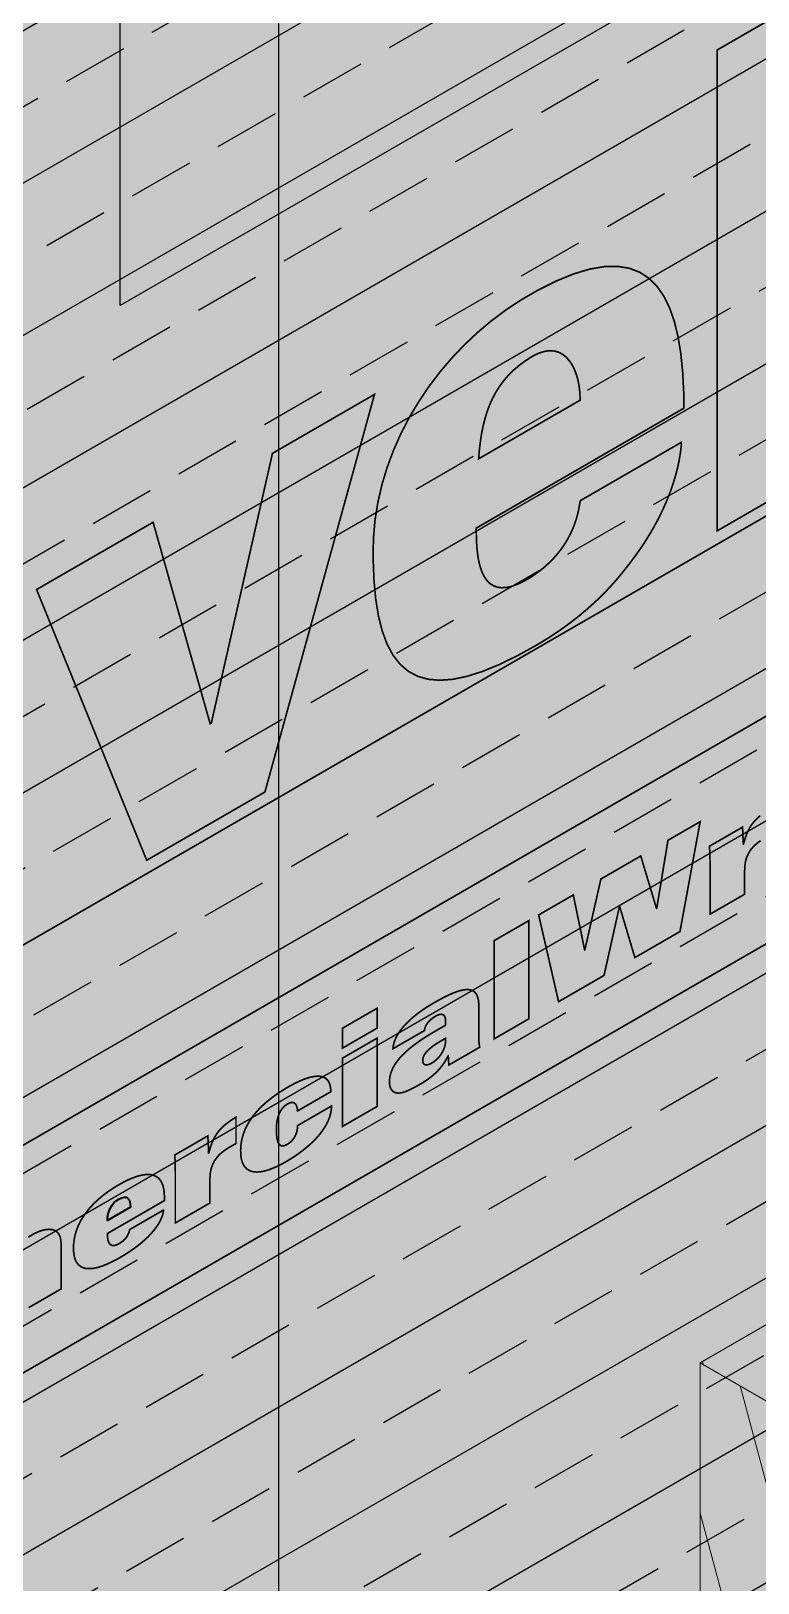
# Model space of a CAD drawing. Extents: x -133.4 to -82.4, y 313.3 to 379.3.
# Drawn here: x -110.768 to -108.702, y 360.302 to 364.711 of the extents above; entities that cross this region are included whole.
import ezdxf

# ---------------------------------------------------------------- set-up
doc = ezdxf.new("R2010")
doc.units = 0
doc.header["$LTSCALE"] = 1.5
doc.header["$MEASUREMENT"] = 0
doc.linetypes.add('DASHED', pattern=[0.75, 0.5, -0.25])
doc.layers.add('brick', color=250, linetype='CONTINUOUS', lineweight=5)
doc.layers.add('Metal Stud', color=250, linetype='CONTINUOUS', lineweight=18)
for name, color, linetype in [('DUPONTLOGO', 250, 'CONTINUOUS'), ('FASTENING', 250, 'CONTINUOUS'), ('StraightFlash', 252, 'CONTINUOUS'), ('STRUCTURE', 250, 'CONTINUOUS'), ('TEXT', 7, 'CONTINUOUS')]:
    doc.layers.add(name, color=color, linetype=linetype)
doc.layers.add('EXTERIOR INSULATION', color=7, linetype='CONTINUOUS', true_color=0xcdd69f)
doc.layers.add('Tyvek CommercialWrap', color=7, linetype='DASHED', true_color=0x00538e)
doc.styles.add('DETAILS', font='sanss___.ttf', dxfattribs={"height": 1})
doc.dimstyles.new('TYVEKDETAILS', dxfattribs={"dimscale": 6, "dimtxt": 1.5, "dimasz": 0.1, "dimexe": 0.75, "dimexo": 0.75, "dimgap": 0.75, "dimtad": 0, "dimtih": 1, "dimtoh": 1, "dimdec": 4, "dimzin": 0, "dimdsep": 46, "dimlunit": 4, "dimtxsty": 'DETAILS', "dimcen": 0.0625, "dimadec": 0, "dimazin": 0, "dimtfac": 1, "dimtdec": 4, "dimtofl": 0, "dimtmove": 0, "dimatfit": 3, "dimfxl": 1, "dimfrac": 2, "dimtolj": 1, "dimtzin": 0, "dimarcsym": 0})

# ---------------------------------------------------------------- blocks, each defined once
blk = doc.blocks.new('SS-DGG 3')
at = {"layer": 'STRUCTURE', "linetype": 'Continuous'}
h = blk.add_hatch(dxfattribs=at)
h.set_pattern_fill('AR-SAND', color=256, scale=0.25, style=0)
h.set_pattern_definition([(37.5, (79.94024, -57.05706), (-0.0157483, 0.481706), [0, -0.38, 0, -0.425, 0, -0.40625]), (7.5, (79.94024, -57.05706), (0.442444, 0.7055365), [0, -0.205, 0, -0.3425, 0, -0.13125]), (327.5, (79.63274, -57.05706), (0.7785355, 0.0014148), [0, -0.125, 0, -0.45, 0, -0.5875]), (317.5, (79.63274, -57.05706), (0.7515317, 0.219419), [0, -0.0625, 0, -0.295, 0, -0.3375])])
h.paths.add_polyline_path([(-9.3615, -9.008, -0.020731), (-9.1156, -7.5412, -0.04506), (-8.7858, -6.4658, -0.06032), (-8.3164, -5.6231, -0.022567), (-7.1126, -4.1064), (-7.3832, -3.9502, 0.022567), (-8.5871, -5.4669, 0.06032), (-9.0564, -6.3096, 0.04506), (-9.3863, -7.3849, 0.020731), (-9.6322, -8.8518, -0.044799), (-9.8297, -9.76, -0.020914), (-10.0261, -10.3056, -0.055655), (-10.3551, -10.9098, -0.016125), (-10.9688, -11.7307, -0.033704), (-11.4763, -12.2846), (-12.5013, -13.2624), (-12.9923, -13.5303), (-12.7217, -13.6865), (-12.2307, -13.4186), (-11.2056, -12.4409, 0.033704), (-10.6982, -11.8869, 0.016125), (-10.0844, -11.066, 0.055655), (-9.7555, -10.4618, 0.020914), (-9.5591, -9.9162, 0.044799)])
h.paths.add_polyline_path([(0, 0), (-0.2852, 0.156), (-7.3832, -3.9502), (-7.1126, -4.1064)])
at = {"layer": 'STRUCTURE', "true_color": 0xffff42}
blk.add_hatch(color=51, dxfattribs=at).paths.add_polyline_path([(0, 0), (-7.1126, -4.1064, 0.022567), (-8.3164, -5.6231, 0.06032), (-8.7858, -6.4658, 0.04506), (-9.1156, -7.5412, 0.020731), (-9.3615, -9.008, -0.044799), (-9.5591, -9.9162, -0.020914), (-9.7555, -10.4618, -0.055655), (-10.0844, -11.066, -0.016125), (-10.6982, -11.8869, -0.033704), (-11.2056, -12.4409), (-12.2307, -13.4186), (-12.7217, -13.6865), (-12.7217, -23.6818), (0, -16.337)])
blk = doc.blocks.new('brick 1')
at = {"layer": 'brick'}
blk.add_hatch(color=15, dxfattribs=at).paths.add_polyline_path([(-9.5294, -3.842), (-9.5268, -1.5744), (-7.9023, -0.6395), (-7.9023, 0.5112), (-6.2778, 1.448), (-6.2804, 2.6043), (-4.6559, 3.5392), (-4.6559, 4.6929), (-3.0288, 5.6323), (-3.0314, 6.7845), (-1.4069, 7.7224), (0, 6.9101), (0, 0), (-8.092, -4.6719)])
h = blk.add_hatch(dxfattribs=at)
h.set_pattern_fill('ANSI31', color=256, scale=1.6245, angle=60, style=0)
h.set_pattern_definition([(105, (-10.09523, 16.65819), (-0.1961433, -0.0525564), [])])
h.paths.add_polyline_path([(-1.6257, 4.8178), (-3.0326, 5.63), (-4.6571, 4.6921), (-3.2502, 3.8799)])
h = blk.add_hatch(dxfattribs=at)
h.set_pattern_fill('ANSI31', color=256, scale=1.6245, angle=60, style=0)
h.set_pattern_definition([(105, (-169.77133, -1.41522), (-0.19614331, -0.05255644), [])])
h.paths.add_polyline_path([(-3.249, 3.8806), (-4.6559, 4.6929), (-4.6559, 3.7453), (-3.249, 2.933)])
blk.add_lwpolyline([(-9.5294, -3.842), (-9.5268, -1.5744), (-7.9023, -0.6395), (-7.9023, 0.5112), (-6.2778, 1.448), (-6.2804, 2.6043), (-4.6559, 3.5392), (-4.6559, 4.6929), (-3.0288, 5.6323), (-3.0314, 6.7845), (-1.4069, 7.7224), (0, 6.9101), (0, 0), (-8.092, -4.6719)], close=True, dxfattribs=at)
for points in [[(-3.0314, 5.6308), (-1.6219, 4.82), (-3.249, 3.8806), (-4.6559, 4.6929), (-3.0314, 5.6308)], [(-3.249, 3.8806), (-4.6559, 4.6929)], [(-4.6559, 4.6929), (-4.6559, 3.7475), (-3.249, 2.933)], [(-4.6559, 4.6929), (-4.6559, 3.5392)]]:
    blk.add_lwpolyline(points, dxfattribs=at)
blk = doc.blocks.new('CW logo')
at = {"layer": 'DUPONTLOGO', "lineweight": 35, "true_color": 0x00538e}
h = blk.add_hatch(color=154, dxfattribs=at)
h.paths.add_polyline_path([(0, 2.3551), (-0.3621, 2.1461), (-0.3621, 2.4109), (0.6981, 3.023), (0.6981, 2.7582), (0.3277, 2.5443), (0.3277, 1.443), (0, 1.2538)])
h.paths.add_polyline_path([(1.5206, 3.0816), (1.0732, 1.5101), (0.7864, 1.3445), (0.9027, 1.7466), (0.5586, 2.5262), (0.8913, 2.7183), (1.0535, 2.1515), (1.0568, 2.1534), (1.2338, 2.916)])
h.paths.add_polyline_path([(1.8645, 2.3303), (1.5515, 3.0995), (1.8826, 3.2906), (2.0448, 2.7182), (2.0481, 2.7201), (2.2218, 3.4864), (2.5118, 3.6539), (2.2004, 2.5242)])
h.paths.add_polyline_path([(2.8011, 3.2741), (2.8012, 3.2529), (2.8019, 3.2325), (2.8033, 3.2131), (2.8055, 3.1948), (2.8086, 3.1778), (2.8127, 3.1622), (2.8177, 3.1481), (2.8239, 3.1358), (2.8312, 3.1253), (2.8397, 3.1167), (2.8495, 3.1104), (2.8606, 3.1062), (2.8732, 3.1046), (2.8873, 3.1054), (2.903, 3.109), (2.9202, 3.1155), (2.9392, 3.1249), (2.9553, 3.1344), (2.9695, 3.1439), (2.9831, 3.1539), (2.996, 3.1644), (3.0082, 3.1755), (3.0197, 3.1871), (3.0304, 3.1991), (3.0404, 3.2117), (3.0497, 3.2247), (3.0581, 3.2382), (3.0658, 3.2522), (3.0728, 3.2665), (3.0789, 3.2813), (3.0842, 3.2965), (3.0887, 3.312), (3.0923, 3.328), (3.0951, 3.3443), (3.097, 3.3522), (3.1027, 3.3555), (3.1133, 3.3616), (3.1279, 3.37), (3.1459, 3.3804), (3.1668, 3.3925), (3.1896, 3.4057), (3.2139, 3.4197), (3.2389, 3.4341), (3.2639, 3.4485), (3.2883, 3.4626), (3.3114, 3.4759), (3.3324, 3.4881), (3.3508, 3.4987), (3.3659, 3.5074), (3.3769, 3.5138), (3.3832, 3.5174), (3.3839, 3.5107), (3.3812, 3.4883), (3.3775, 3.466), (3.3727, 3.4438), (3.3669, 3.4217), (3.3602, 3.3998), (3.3527, 3.378), (3.3443, 3.3565), (3.3351, 3.3353), (3.3253, 3.3144), (3.3148, 3.2937), (3.3037, 3.2735), (3.292, 3.2537), (3.2798, 3.2342), (3.2672, 3.2153), (3.2542, 3.1968), (3.2409, 3.1789), (3.2274, 3.1616), (3.2146, 3.1454), (3.2015, 3.1296), (3.1879, 3.1142), (3.174, 3.0992), (3.1598, 3.0846), (3.1453, 3.0704), (3.1305, 3.0567), (3.1154, 3.0433), (3.1001, 3.0303), (3.0845, 3.0177), (3.0687, 3.0055), (3.0527, 2.9937), (3.0365, 2.9823), (3.0201, 2.9712), (3.0036, 2.9605), (2.9869, 2.9502), (2.9702, 2.9403), (2.9189, 2.912), (2.867, 2.8866), (2.819, 2.8669), (2.7747, 2.8529), (2.7342, 2.8444), (2.6973, 2.8417), (2.6639, 2.8446), (2.634, 2.8532), (2.6075, 2.8674), (2.5843, 2.8874), (2.5643, 2.9131), (2.5475, 2.9444), (2.5338, 2.9816), (2.523, 3.0244), (2.5152, 3.073), (2.5102, 3.1274), (2.5079, 3.1875), (2.5087, 3.2437), (2.5131, 3.2956), (2.5213, 3.3468), (2.5329, 3.3974), (2.5479, 3.447), (2.5661, 3.4956), (2.5872, 3.5431), (2.6111, 3.5892), (2.6378, 3.6338), (2.6669, 3.6769), (2.6983, 3.7182), (2.7319, 3.7576), (2.7675, 3.7949), (2.8049, 3.8301), (2.844, 3.863), (2.8846, 3.8934), (2.9265, 3.9212), (2.9757, 3.9497), (3.0296, 3.9767), (3.0792, 3.9968), (3.1245, 4.0102), (3.1656, 4.0171), (3.2028, 4.0177), (3.2362, 4.0122), (3.2659, 4.0008), (3.292, 3.9836), (3.3147, 3.9608), (3.3342, 3.9327), (3.3505, 3.8994), (3.3639, 3.861), (3.3744, 3.8179), (3.3822, 3.7701), (3.3875, 3.7179), (3.3904, 3.6614), (3.3907, 3.6145), (3.3825, 3.6098), (3.3641, 3.5992), (3.3368, 3.5834), (3.3021, 3.5633), (3.2612, 3.5398), (3.2157, 3.5135), (3.1668, 3.4853), (3.1161, 3.4559), (3.0647, 3.4263), (3.0143, 3.3972), (2.966, 3.3693), (2.9214, 3.3436), (2.8818, 3.3207), (2.8486, 3.3015), (2.8232, 3.2868), (2.8069, 3.2774)])
h.paths.add_polyline_path([(3.4854, 3.2661), (3.4854, 4.6323), (3.7967, 4.812), (3.7967, 3.4459)])
h.paths.add_polyline_path([(3.7967, 3.9757), (4.0803, 4.5594), (4.4195, 4.7553), (4.1409, 4.1952), (4.4604, 3.8291), (4.0917, 3.6161)])
h.paths.add_polyline_path([(3.0072, 3.5861), (3.031, 3.5998), (3.0523, 3.6121), (3.0702, 3.6225), (3.0841, 3.6305), (3.0961, 3.6374), (3.096, 3.6468), (3.0955, 3.6559), (3.0948, 3.6649), (3.0937, 3.6736), (3.0924, 3.6821), (3.0908, 3.6904), (3.0889, 3.6984), (3.0868, 3.7061), (3.0843, 3.7135), (3.0816, 3.7207), (3.0786, 3.7275), (3.0753, 3.734), (3.0718, 3.7402), (3.0679, 3.746), (3.0639, 3.7514), (3.0595, 3.7564), (3.0549, 3.761), (3.0501, 3.7651), (3.0449, 3.7686), (3.0396, 3.7716), (3.0339, 3.7741), (3.028, 3.7759), (3.0218, 3.7772), (3.0154, 3.7778), (3.0087, 3.7779), (3.0018, 3.7772), (2.9946, 3.7759), (2.9871, 3.7739), (2.9794, 3.7711), (2.9714, 3.7677), (2.9631, 3.7635), (2.9546, 3.7585), (2.9405, 3.7493), (2.9224, 3.736), (2.9059, 3.7218), (2.8911, 3.707), (2.8779, 3.6914), (2.8661, 3.6752), (2.8557, 3.6584), (2.8466, 3.6411), (2.8386, 3.6232), (2.8318, 3.6048), (2.826, 3.586), (2.8211, 3.5668), (2.817, 3.5472), (2.8137, 3.5272), (2.811, 3.5069), (2.8089, 3.4864), (2.8079, 3.471), (2.8125, 3.4737), (2.8227, 3.4796), (2.8377, 3.4882), (2.8565, 3.4991), (2.8785, 3.5118), (2.9029, 3.5258), (2.9287, 3.5408), (2.9552, 3.5561), (2.9817, 3.5713)], flags=16)
at = {"layer": 'DUPONTLOGO', "color": 154, "lineweight": 35, "true_color": 0x00538e, "const_width": 0.00471}
for points in [[(3.4854, 3.2661), (3.4854, 4.6323), (3.7967, 4.812), (3.7967, 3.4459), (3.4854, 3.2661)], [(1.8645, 2.3303), (1.5515, 3.0995), (1.8826, 3.2906), (2.0448, 2.7182), (2.0481, 2.7201), (2.2218, 3.4864), (2.5118, 3.6539), (2.2004, 2.5242), (1.8645, 2.3303)], [(4.4855, 2.5897), (4.4855, 3.2366), (0, 0.647), (0, 0), (4.4855, 2.5897)], [(3.6092, 2.386), (3.6029, 2.3816), (3.5972, 2.377), (3.5921, 2.3724), (3.5874, 2.3676), (3.5832, 2.3628), (3.5795, 2.3578), (3.5762, 2.3527), (3.5734, 2.3475), (3.5709, 2.3422), (3.5689, 2.3368), (3.5672, 2.3312), (3.5659, 2.3255), (3.5649, 2.3198), (3.5642, 2.3139), (3.5638, 2.3078), (3.5637, 2.3022), (3.5637, 2.3015), (3.5637, 2.2995), (3.5637, 2.2965), (3.5637, 2.2926), (3.5637, 2.2881), (3.5637, 2.2829), (3.5637, 2.2773), (3.5637, 2.2715), (3.5637, 2.2656), (3.5637, 2.2598), (3.5637, 2.2542), (3.5637, 2.2489), (3.5637, 2.2442), (3.5637, 2.2402), (3.5637, 2.2371), (3.5637, 2.2349), (3.5637, 2.2339), (3.5632, 2.2336), (3.561, 2.2323), (3.5572, 2.2301), (3.5521, 2.2271), (3.5458, 2.2235), (3.5387, 2.2194), (3.5309, 2.2149), (3.5226, 2.2101), (3.5141, 2.2052), (3.5057, 2.2003), (3.4974, 2.1956), (3.4897, 2.1911), (3.4826, 2.187), (3.4765, 2.1835), (3.4714, 2.1806), (3.4678, 2.1785), (3.4657, 2.1773), (3.4653, 2.1772), (3.4653, 2.1792), (3.4653, 2.1832), (3.4653, 2.189), (3.4653, 2.1962), (3.4653, 2.2047), (3.4653, 2.2141), (3.4653, 2.2241), (3.4653, 2.2346), (3.4653, 2.245), (3.4653, 2.2554), (3.4653, 2.2652), (3.4653, 2.2743), (3.4653, 2.2823), (3.4653, 2.2891), (3.4653, 2.2943), (3.4653, 2.2976), (3.4653, 2.2987), (3.4653, 2.3038), (3.4653, 2.3088), (3.4653, 2.3137), (3.4653, 2.3185), (3.4653, 2.3232), (3.4652, 2.3278), (3.4652, 2.3323), (3.4651, 2.3366), (3.465, 2.3408), (3.4649, 2.3449), (3.4648, 2.3488), (3.4646, 2.3526), (3.4645, 2.3562), (3.4643, 2.3596), (3.464, 2.3629), (3.4637, 2.366), (3.4634, 2.3689), (3.4637, 2.3701), (3.4656, 2.3713), (3.4692, 2.3733), (3.474, 2.3761), (3.4799, 2.3795), (3.4867, 2.3834), (3.4941, 2.3877), (3.502, 2.3922), (3.5101, 2.3969), (3.5182, 2.4016), (3.5261, 2.4062), (3.5336, 2.4105), (3.5405, 2.4144), (3.5465, 2.4179), (3.5514, 2.4208), (3.555, 2.4229), (3.5572, 2.4241), (3.5576, 2.4243), (3.5577, 2.4236), (3.5577, 2.4221), (3.5579, 2.4199), (3.558, 2.4171), (3.5582, 2.4137), (3.5583, 2.4101), (3.5585, 2.4061), (3.5587, 2.402), (3.5589, 2.3979), (3.5591, 2.3938), (3.5593, 2.3899), (3.5595, 2.3862), (3.5597, 2.383), (3.5598, 2.3803), (3.5599, 2.3782), (3.56, 2.3768), (3.56, 2.3763), (3.56, 2.3763), (3.56, 2.3763), (3.56, 2.3763), (3.5601, 2.3763), (3.5601, 2.3763), (3.5602, 2.3764), (3.5602, 2.3764), (3.5603, 2.3764), (3.5603, 2.3764), (3.5604, 2.3765), (3.5604, 2.3765), (3.5605, 2.3765), (3.5605, 2.3766), (3.5606, 2.3766), (3.5606, 2.3766), (3.5606, 2.3766), (3.5606, 2.3766), (3.5619, 2.3817), (3.5645, 2.3905), (3.5672, 2.3987), (3.5701, 2.4063), (3.5733, 2.4134), (3.5767, 2.4201), (3.5803, 2.4263), (3.5842, 2.4321), (3.5884, 2.4375), (3.5928, 2.4427), (3.5975, 2.4476), (3.6025, 2.4523), (3.6078, 2.4569)], [(2.9783, 2.1749), (3.0767, 2.2317), (3.1089, 2.0759), (3.1098, 2.0765), (3.1551, 2.2769), (3.2685, 2.3424), (3.313, 2.1938), (3.314, 2.1944), (3.3458, 2.3871), (3.4372, 2.4398), (3.3799, 2.1277), (3.2517, 2.0537), (3.2086, 2.1984), (3.2076, 2.1978), (3.1641, 2.0031), (3.0349, 1.9285), (2.9783, 2.1749)], [(2.9502, 2.1586), (2.9502, 1.8796), (2.8518, 1.8228), (2.8518, 2.1019), (2.9502, 2.1586)], [(2.5192, 1.9098), (2.5192, 1.8533), (2.4208, 1.7965), (2.4208, 1.853), (2.5192, 1.9098)], [(2.5192, 1.8248), (2.5192, 1.6308), (2.4208, 1.574), (2.4208, 1.768), (2.5192, 1.8248)], [(1.528, 1.2593), (1.5344, 1.2633), (1.541, 1.2672), (1.5474, 1.2706), (1.5539, 1.2736), (1.5604, 1.2762), (1.5669, 1.2784), (1.5732, 1.28), (1.5794, 1.2812), (1.5855, 1.2817), (1.5912, 1.2815), (1.5966, 1.2807), (1.6016, 1.2791), (1.6062, 1.2767), (1.6103, 1.2735), (1.6138, 1.2694), (1.6167, 1.2643), (1.6189, 1.2582), (1.6204, 1.2511), (1.6211, 1.2428), (1.6212, 1.2393), (1.6212, 1.2367), (1.6212, 1.232), (1.6212, 1.2256), (1.6212, 1.2178), (1.6212, 1.2089), (1.6212, 1.1991), (1.6212, 1.1886), (1.6212, 1.1779), (1.6212, 1.1671), (1.6212, 1.1565), (1.6212, 1.1464), (1.6212, 1.1372), (1.6212, 1.129), (1.6212, 1.1221), (1.6212, 1.1168), (1.6212, 1.1135), (1.6212, 1.1123), (1.6203, 1.1118), (1.6177, 1.1103), (1.6136, 1.1079), (1.6083, 1.1049), (1.602, 1.1012), (1.5949, 1.0971), (1.5871, 1.0926), (1.5789, 1.0879), (1.5706, 1.0831), (1.5623, 1.0783), (1.5543, 1.0737), (1.5467, 1.0693), (1.5398, 1.0653), (1.5338, 1.0619), (1.5289, 1.059)]]:
    blk.add_lwpolyline(points, dxfattribs=at)
for points in [[(2.8011, 3.2741), (2.8012, 3.2529), (2.8019, 3.2325), (2.8033, 3.2131), (2.8055, 3.1948), (2.8086, 3.1778), (2.8127, 3.1622), (2.8177, 3.1481), (2.8239, 3.1358), (2.8312, 3.1253), (2.8397, 3.1167), (2.8495, 3.1104), (2.8606, 3.1062), (2.8732, 3.1046), (2.8873, 3.1054), (2.903, 3.109), (2.9202, 3.1155), (2.9392, 3.1249), (2.9553, 3.1344), (2.9695, 3.1439), (2.9831, 3.1539), (2.996, 3.1644), (3.0082, 3.1755), (3.0197, 3.1871), (3.0304, 3.1991), (3.0404, 3.2117), (3.0497, 3.2247), (3.0581, 3.2382), (3.0658, 3.2522), (3.0728, 3.2665), (3.0789, 3.2813), (3.0842, 3.2965), (3.0887, 3.312), (3.0923, 3.328), (3.0951, 3.3443), (3.097, 3.3522), (3.1027, 3.3555), (3.1133, 3.3616), (3.1279, 3.37), (3.1459, 3.3804), (3.1668, 3.3925), (3.1896, 3.4057), (3.2139, 3.4197), (3.2389, 3.4341), (3.2639, 3.4485), (3.2883, 3.4626), (3.3114, 3.4759), (3.3324, 3.4881), (3.3508, 3.4987), (3.3659, 3.5074), (3.3769, 3.5138), (3.3832, 3.5174), (3.3839, 3.5107), (3.3812, 3.4883), (3.3775, 3.466), (3.3727, 3.4438), (3.3669, 3.4217), (3.3602, 3.3998), (3.3527, 3.378), (3.3443, 3.3565), (3.3351, 3.3353), (3.3253, 3.3144), (3.3148, 3.2937), (3.3037, 3.2735), (3.292, 3.2537), (3.2798, 3.2342), (3.2672, 3.2153), (3.2542, 3.1968), (3.2409, 3.1789), (3.2274, 3.1616), (3.2146, 3.1454), (3.2015, 3.1296), (3.1879, 3.1142), (3.174, 3.0992), (3.1598, 3.0846), (3.1453, 3.0704), (3.1305, 3.0567), (3.1154, 3.0433), (3.1001, 3.0303), (3.0845, 3.0177), (3.0687, 3.0055), (3.0527, 2.9937), (3.0365, 2.9823), (3.0201, 2.9712), (3.0036, 2.9605), (2.9869, 2.9502), (2.9702, 2.9403), (2.9189, 2.912), (2.867, 2.8866), (2.819, 2.8669), (2.7747, 2.8529), (2.7342, 2.8444), (2.6973, 2.8417), (2.6639, 2.8446), (2.634, 2.8532), (2.6075, 2.8674), (2.5843, 2.8874), (2.5643, 2.9131), (2.5475, 2.9444), (2.5338, 2.9816), (2.523, 3.0244), (2.5152, 3.073), (2.5102, 3.1274), (2.5079, 3.1875), (2.5087, 3.2437), (2.5131, 3.2956), (2.5213, 3.3468), (2.5329, 3.3974), (2.5479, 3.447), (2.5661, 3.4956), (2.5872, 3.5431), (2.6111, 3.5892), (2.6378, 3.6338), (2.6669, 3.6769), (2.6983, 3.7182), (2.7319, 3.7576), (2.7675, 3.7949), (2.8049, 3.8301), (2.844, 3.863), (2.8846, 3.8934), (2.9265, 3.9212), (2.9757, 3.9497), (3.0296, 3.9767), (3.0792, 3.9968), (3.1245, 4.0102), (3.1656, 4.0171), (3.2028, 4.0177), (3.2362, 4.0122), (3.2659, 4.0008), (3.292, 3.9836), (3.3147, 3.9608), (3.3342, 3.9327), (3.3505, 3.8994), (3.3639, 3.861), (3.3744, 3.8179), (3.3822, 3.7701), (3.3875, 3.7179), (3.3904, 3.6614), (3.3907, 3.6145), (3.3825, 3.6098), (3.3641, 3.5992), (3.3368, 3.5834), (3.3021, 3.5633), (3.2612, 3.5398), (3.2157, 3.5135), (3.1668, 3.4853), (3.1161, 3.4559), (3.0647, 3.4263), (3.0143, 3.3972), (2.966, 3.3693), (2.9214, 3.3436), (2.8818, 3.3207), (2.8486, 3.3015), (2.8232, 3.2868), (2.8069, 3.2774)], [(3.0961, 3.6374), (3.096, 3.6468), (3.0955, 3.6559), (3.0948, 3.6649), (3.0937, 3.6736), (3.0924, 3.6821), (3.0908, 3.6904), (3.0889, 3.6984), (3.0868, 3.7061), (3.0843, 3.7135), (3.0816, 3.7207), (3.0786, 3.7275), (3.0753, 3.734), (3.0718, 3.7402), (3.0679, 3.746), (3.0639, 3.7514), (3.0595, 3.7564), (3.0549, 3.761), (3.0501, 3.7651), (3.0449, 3.7686), (3.0396, 3.7716), (3.0339, 3.7741), (3.028, 3.7759), (3.0218, 3.7772), (3.0154, 3.7778), (3.0087, 3.7779), (3.0018, 3.7772), (2.9946, 3.7759), (2.9871, 3.7739), (2.9794, 3.7711), (2.9714, 3.7677), (2.9631, 3.7635), (2.9546, 3.7585), (2.9405, 3.7493), (2.9224, 3.736), (2.9059, 3.7218), (2.8911, 3.707), (2.8779, 3.6914), (2.8661, 3.6752), (2.8557, 3.6584), (2.8466, 3.6411), (2.8386, 3.6232), (2.8318, 3.6048), (2.826, 3.586), (2.8211, 3.5668), (2.817, 3.5472), (2.8137, 3.5272), (2.811, 3.5069), (2.8089, 3.4864), (2.8079, 3.471), (2.8125, 3.4737), (2.8227, 3.4796), (2.8377, 3.4882), (2.8565, 3.4991), (2.8785, 3.5118), (2.9029, 3.5258), (2.9287, 3.5408), (2.9552, 3.5561), (2.9817, 3.5713), (3.0072, 3.5861), (3.031, 3.5998), (3.0523, 3.6121), (3.0702, 3.6225), (3.0841, 3.6305), (3.093, 3.6356)], [(2.5643, 1.7948), (2.5647, 1.7992), (2.5654, 1.8036), (2.5663, 1.808), (2.5675, 1.8124), (2.5689, 1.8167), (2.5705, 1.821), (2.5724, 1.8253), (2.5746, 1.8296), (2.5769, 1.8338), (2.5794, 1.838), (2.5821, 1.8421), (2.585, 1.8462), (2.5881, 1.8503), (2.5914, 1.8543), (2.5948, 1.8583), (2.5983, 1.8623), (2.602, 1.8662), (2.6059, 1.87), (2.6098, 1.8738), (2.6138, 1.8776), (2.618, 1.8813), (2.6222, 1.8849), (2.6265, 1.8884), (2.6308, 1.8919), (2.6353, 1.8953), (2.6397, 1.8986), (2.6442, 1.9019), (2.6487, 1.905), (2.6533, 1.9081), (2.6578, 1.9111), (2.6623, 1.9141), (2.6669, 1.9169), (2.6714, 1.9197), (2.6759, 1.9224), (2.6803, 1.925), (2.6937, 1.9325), (2.7074, 1.9399), (2.7202, 1.9462), (2.7321, 1.9516), (2.7431, 1.9559), (2.7532, 1.9593), (2.7624, 1.9615), (2.7708, 1.9627), (2.7783, 1.9628), (2.7849, 1.9618), (2.7906, 1.9597), (2.7956, 1.9565), (2.7997, 1.9521), (2.803, 1.9466), (2.8055, 1.9399), (2.8072, 1.932), (2.8081, 1.9229), (2.8083, 1.9158), (2.8083, 1.9144), (2.8083, 1.9115), (2.8083, 1.9073), (2.8083, 1.9019), (2.8083, 1.8956), (2.8083, 1.8887), (2.8083, 1.8812), (2.8083, 1.8734), (2.8083, 1.8655), (2.8083, 1.8577), (2.8083, 1.8502), (2.8083, 1.8433), (2.8083, 1.8371), (2.8083, 1.8318), (2.8083, 1.8276), (2.8083, 1.8248), (2.8083, 1.8235), (2.8083, 1.8225), (2.8083, 1.8213), (2.8084, 1.8201), (2.8084, 1.8188), (2.8085, 1.8175), (2.8085, 1.8163), (2.8086, 1.815), (2.8087, 1.8136), (2.8089, 1.8123), (2.809, 1.8109), (2.8092, 1.8095), (2.8093, 1.8081), (2.8095, 1.8066), (2.8097, 1.8051), (2.81, 1.8036), (2.8102, 1.802), (2.8105, 1.8004), (2.8107, 1.799), (2.8095, 1.7984), (2.807, 1.7969), (2.8031, 1.7947), (2.7981, 1.7918), (2.7923, 1.7884), (2.7857, 1.7846), (2.7787, 1.7806), (2.7713, 1.7763), (2.7638, 1.772), (2.7564, 1.7677), (2.7493, 1.7636), (2.7426, 1.7598), (2.7366, 1.7563), (2.7315, 1.7533), (2.7274, 1.751), (2.7245, 1.7493), (2.7231, 1.7485), (2.723, 1.7485), (2.723, 1.7491), (2.7229, 1.7501), (2.7228, 1.7514), (2.7227, 1.753), (2.7226, 1.7549), (2.7225, 1.757), (2.7223, 1.7592), (2.7222, 1.7614), (2.7221, 1.7637), (2.7219, 1.766), (2.7218, 1.7681), (2.7217, 1.77), (2.7216, 1.7717), (2.7215, 1.7732), (2.7214, 1.7743), (2.7214, 1.7749), (2.7211, 1.7748), (2.7179, 1.7685), (2.7144, 1.7625), (2.7109, 1.7567), (2.7071, 1.7512), (2.7033, 1.7459), (2.6993, 1.7408), (2.6951, 1.736), (2.6908, 1.7313), (2.6863, 1.7268), (2.6817, 1.7225), (2.6769, 1.7183), (2.672, 1.7143), (2.6669, 1.7104), (2.6616, 1.7066), (2.6562, 1.703), (2.6507, 1.6994), (2.6449, 1.6959), (2.6402, 1.6932), (2.6366, 1.6911), (2.633, 1.6891), (2.6295, 1.6871), (2.6259, 1.6852), (2.6224, 1.6834), (2.6189, 1.6816), (2.6155, 1.6799), (2.6122, 1.6783), (2.6089, 1.6768), (2.6057, 1.6753), (2.6025, 1.6741), (2.5995, 1.6729), (2.5966, 1.6718), (2.5937, 1.671), (2.591, 1.6702), (2.5884, 1.6696), (2.5859, 1.6692), (2.5831, 1.6689), (2.5803, 1.6688), (2.5775, 1.6689), (2.5748, 1.6692), (2.5723, 1.6697), (2.5698, 1.6705), (2.5675, 1.6716), (2.5653, 1.6729), (2.5633, 1.6745), (2.5615, 1.6763), (2.5598, 1.6785), (2.5583, 1.6809), (2.5571, 1.6836), (2.556, 1.6867), (2.5552, 1.6901), (2.5547, 1.6938), (2.5544, 1.6978), (2.5544, 1.7042), (2.5554, 1.7139), (2.5576, 1.7235), (2.5609, 1.7328), (2.5651, 1.7419), (2.5703, 1.7509), (2.5764, 1.7596), (2.5833, 1.7682), (2.591, 1.7766), (2.5994, 1.7848), (2.6085, 1.7928), (2.6181, 1.8007), (2.6282, 1.8084), (2.6388, 1.816), (2.6498, 1.8234), (2.6612, 1.8307), (2.6728, 1.8378), (2.6846, 1.8448), (2.687, 1.8462), (2.6877, 1.8466), (2.6887, 1.8472), (2.6901, 1.848), (2.6919, 1.849), (2.6938, 1.8501), (2.6959, 1.8513), (2.6982, 1.8526), (2.7005, 1.854), (2.7028, 1.8553), (2.705, 1.8566), (2.7072, 1.8578), (2.7091, 1.859), (2.7108, 1.8599), (2.7122, 1.8607), (2.7132, 1.8613), (2.7138, 1.8617), (2.714, 1.8618), (2.714, 1.8619), (2.714, 1.8623), (2.714, 1.8628), (2.714, 1.8634), (2.714, 1.8641), (2.714, 1.8649), (2.714, 1.8658), (2.714, 1.8667), (2.714, 1.8677), (2.714, 1.8686), (2.714, 1.8695), (2.714, 1.8703), (2.714, 1.8711), (2.714, 1.8717), (2.714, 1.8722), (2.714, 1.8725), (2.714, 1.8727), (2.714, 1.8746), (2.7138, 1.8772), (2.7135, 1.8797), (2.713, 1.8821), (2.7123, 1.8842), (2.7115, 1.8862), (2.7105, 1.8879), (2.7093, 1.8894), (2.7079, 1.8906), (2.7063, 1.8916), (2.7044, 1.8922), (2.7024, 1.8926), (2.7001, 1.8926), (2.6975, 1.8922), (2.6947, 1.8915), (2.6917, 1.8903), (2.6883, 1.8888), (2.6847, 1.8868), (2.681, 1.8845), (2.6776, 1.8822), (2.6745, 1.8799), (2.6716, 1.8776), (2.669, 1.8753), (2.6667, 1.8729), (2.6645, 1.8705), (2.6627, 1.8682), (2.661, 1.8658), (2.6595, 1.8634), (2.6582, 1.8611), (2.6571, 1.8587), (2.6562, 1.8564), (2.6554, 1.8541), (2.6548, 1.8518), (2.6543, 1.8496), (2.6539, 1.8473), (2.6535, 1.8462), (2.6517, 1.8452), (2.6486, 1.8434), (2.6442, 1.8409), (2.6388, 1.8378), (2.6325, 1.8341), (2.6256, 1.8302), (2.6183, 1.8259), (2.6107, 1.8216), (2.6031, 1.8172), (2.5956, 1.8129), (2.5885, 1.8088), (2.5819, 1.805), (2.5761, 1.8016), (2.5713, 1.7988), (2.5675, 1.7967), (2.5652, 1.7953)], [(2.7016, 1.8175), (2.6949, 1.8136), (2.6888, 1.8097), (2.6831, 1.806), (2.6779, 1.8023), (2.6732, 1.7986), (2.669, 1.7951), (2.6652, 1.7916), (2.6618, 1.7882), (2.6588, 1.7849), (2.6562, 1.7816), (2.6541, 1.7784), (2.6523, 1.7752), (2.6509, 1.7721), (2.6498, 1.769), (2.6491, 1.766), (2.6488, 1.763), (2.6487, 1.7605), (2.6489, 1.7585), (2.6492, 1.7567), (2.6498, 1.755), (2.6505, 1.7535), (2.6514, 1.7522), (2.6525, 1.7511), (2.6537, 1.7502), (2.6552, 1.7495), (2.6568, 1.749), (2.6586, 1.7488), (2.6607, 1.7489), (2.6629, 1.7492), (2.6652, 1.7498), (2.6678, 1.7507), (2.6706, 1.7519), (2.6735, 1.7534), (2.6776, 1.7559), (2.6818, 1.7588), (2.6857, 1.762), (2.6894, 1.7654), (2.6929, 1.7689), (2.6962, 1.7727), (2.6992, 1.7766), (2.7019, 1.7807), (2.7044, 1.7849), (2.7067, 1.7891), (2.7086, 1.7935), (2.7103, 1.7978), (2.7116, 1.8022), (2.7127, 1.8066), (2.7134, 1.8109), (2.7139, 1.8152), (2.714, 1.8186), (2.714, 1.8187), (2.714, 1.8189), (2.714, 1.8192), (2.714, 1.8195), (2.714, 1.82), (2.714, 1.8205), (2.714, 1.821), (2.714, 1.8216), (2.714, 1.8221), (2.714, 1.8227), (2.714, 1.8232), (2.714, 1.8236), (2.714, 1.824), (2.714, 1.8244), (2.714, 1.8246), (2.714, 1.8247), (2.7139, 1.8247), (2.7137, 1.8245), (2.7132, 1.8242), (2.7125, 1.8238), (2.7116, 1.8233), (2.7107, 1.8228), (2.7096, 1.8222), (2.7086, 1.8216), (2.7074, 1.8209), (2.7063, 1.8203), (2.7053, 1.8197), (2.7043, 1.8191), (2.7034, 1.8186), (2.7026, 1.8181), (2.7021, 1.8178), (2.7017, 1.8176)], [(2.2933, 1.6181), (2.2931, 1.6198), (2.2929, 1.6215), (2.2926, 1.623), (2.2923, 1.6246), (2.292, 1.6261), (2.2917, 1.6275), (2.2913, 1.6289), (2.2909, 1.6302), (2.2905, 1.6314), (2.29, 1.6326), (2.2895, 1.6337), (2.289, 1.6348), (2.2884, 1.6358), (2.2877, 1.6368), (2.2871, 1.6377), (2.2863, 1.6385), (2.2856, 1.6392), (2.2848, 1.6399), (2.2839, 1.6404), (2.283, 1.6409), (2.2821, 1.6413), (2.2812, 1.6417), (2.2802, 1.6419), (2.2791, 1.6421), (2.278, 1.6422), (2.2769, 1.6422), (2.2757, 1.6421), (2.2745, 1.6419), (2.2732, 1.6416), (2.2718, 1.6412), (2.2704, 1.6407), (2.269, 1.6401), (2.2674, 1.6394), (2.2658, 1.6386), (2.2638, 1.6374), (2.2602, 1.6351), (2.2568, 1.6324), (2.2537, 1.6295), (2.2508, 1.6263), (2.2481, 1.6228), (2.2457, 1.6192), (2.2434, 1.6153), (2.2415, 1.6112), (2.2397, 1.6069), (2.2381, 1.6024), (2.2368, 1.5978), (2.2357, 1.593), (2.2347, 1.588), (2.234, 1.5829), (2.2335, 1.5777), (2.2332, 1.5724), (2.233, 1.5669), (2.2331, 1.5612), (2.2332, 1.5556), (2.2335, 1.5503), (2.234, 1.5453), (2.2347, 1.5407), (2.2355, 1.5364), (2.2365, 1.5325), (2.2378, 1.529), (2.2392, 1.526), (2.2409, 1.5235), (2.2429, 1.5214), (2.2451, 1.5199), (2.2476, 1.519), (2.2503, 1.5186), (2.2534, 1.5188), (2.2568, 1.5197), (2.2605, 1.5213), (2.2644, 1.5234), (2.268, 1.5258), (2.2714, 1.5284), (2.2745, 1.5311), (2.2773, 1.5339), (2.2798, 1.5369), (2.2821, 1.5399), (2.2842, 1.5431), (2.286, 1.5463), (2.2876, 1.5496), (2.289, 1.5529), (2.2902, 1.5562), (2.2911, 1.5596), (2.2919, 1.563), (2.2925, 1.5663), (2.2929, 1.5697), (2.2932, 1.573), (2.2933, 1.5762), (2.294, 1.5769), (2.2965, 1.5783), (2.3005, 1.5806), (2.3057, 1.5836), (2.312, 1.5873), (2.3191, 1.5914), (2.3268, 1.5958), (2.3349, 1.6005), (2.3432, 1.6053), (2.3514, 1.61), (2.3594, 1.6146), (2.3669, 1.619), (2.3736, 1.6229), (2.3795, 1.6263), (2.3842, 1.629), (2.3876, 1.6309), (2.3894, 1.632), (2.3896, 1.6296), (2.3892, 1.6245), (2.3886, 1.6194), (2.3878, 1.6143), (2.3867, 1.6093), (2.3853, 1.6042), (2.3837, 1.5992), (2.3818, 1.5942), (2.3797, 1.5892), (2.3774, 1.5843), (2.3748, 1.5794), (2.3721, 1.5745), (2.3691, 1.5696), (2.3659, 1.5648), (2.3625, 1.56), (2.3589, 1.5552), (2.3551, 1.5505), (2.3512, 1.5458), (2.347, 1.5412), (2.3427, 1.5366), (2.3382, 1.5321), (2.3336, 1.5276), (2.3288, 1.5232), (2.3238, 1.5188), (2.3188, 1.5144), (2.3135, 1.5101), (2.3082, 1.5059), (2.3027, 1.5017), (2.2971, 1.4976), (2.2914, 1.4936), (2.2856, 1.4896), (2.2796, 1.4857), (2.2736, 1.4819), (2.2675, 1.4781), (2.2613, 1.4744), (2.2511, 1.4686), (2.2391, 1.4625), (2.2276, 1.4571), (2.2165, 1.4526), (2.2058, 1.4491), (2.1957, 1.4465), (2.1861, 1.4449), (2.1771, 1.4444), (2.1688, 1.4449), (2.1612, 1.4467), (2.1544, 1.4496), (2.1483, 1.4537), (2.1431, 1.4592), (2.1388, 1.466), (2.1354, 1.4741), (2.133, 1.4837), (2.1316, 1.4948), (2.1314, 1.5072), (2.1321, 1.5196), (2.1338, 1.5317), (2.1365, 1.5436), (2.1401, 1.5553), (2.1446, 1.5666), (2.1501, 1.5778), (2.1564, 1.5887), (2.1636, 1.5993), (2.1716, 1.6097), (2.1805, 1.6199), (2.1901, 1.6299), (2.2006, 1.6396), (2.2118, 1.649), (2.2238, 1.6583), (2.2365, 1.6673), (2.25, 1.6761), (2.2641, 1.6847), (2.2748, 1.6907), (2.2848, 1.696), (2.2948, 1.7009), (2.3046, 1.7053), (2.3143, 1.7091), (2.3238, 1.7122), (2.3328, 1.7146), (2.3415, 1.7161), (2.3497, 1.7167), (2.3572, 1.7164), (2.3642, 1.7149), (2.3704, 1.7123), (2.3757, 1.7085), (2.3802, 1.7033), (2.3837, 1.6967), (2.3861, 1.6886), (2.3875, 1.679), (2.3875, 1.6725), (2.3859, 1.6716), (2.3827, 1.6697), (2.3782, 1.6671), (2.3725, 1.6639), (2.366, 1.6601), (2.3587, 1.6559), (2.3509, 1.6514), (2.3428, 1.6467), (2.3347, 1.642), (2.3268, 1.6374), (2.3192, 1.6331), (2.3121, 1.629), (2.3059, 1.6254), (2.3007, 1.6224), (2.2967, 1.6201), (2.2942, 1.6186)], [(1.9458, 1.4215), (1.9458, 1.4265), (1.9458, 1.4315), (1.9458, 1.4364), (1.9458, 1.4413), (1.9458, 1.446), (1.9457, 1.4505), (1.9457, 1.455), (1.9456, 1.4594), (1.9455, 1.4636), (1.9454, 1.4676), (1.9453, 1.4716), (1.9451, 1.4753), (1.945, 1.4789), (1.9448, 1.4824), (1.9445, 1.4856), (1.9442, 1.4887), (1.9439, 1.4916), (1.9442, 1.4929), (1.9462, 1.494), (1.9497, 1.496), (1.9545, 1.4988), (1.9604, 1.5022), (1.9672, 1.5061), (1.9746, 1.5104), (1.9825, 1.515), (1.9906, 1.5197), (1.9987, 1.5243), (2.0067, 1.5289), (2.0141, 1.5332), (2.021, 1.5372), (2.027, 1.5407), (2.0319, 1.5435), (2.0356, 1.5456), (2.0377, 1.5468), (2.0382, 1.5471), (2.0382, 1.5464), (2.0383, 1.5448), (2.0384, 1.5426), (2.0385, 1.5398), (2.0387, 1.5365), (2.0389, 1.5328), (2.0391, 1.5289), (2.0393, 1.5248), (2.0395, 1.5206), (2.0397, 1.5165), (2.0399, 1.5126), (2.04, 1.509), (2.0402, 1.5058), (2.0403, 1.5031), (2.0404, 1.501), (2.0405, 1.4996), (2.0405, 1.499), (2.0405, 1.499), (2.0406, 1.499), (2.0406, 1.4991), (2.0406, 1.4991), (2.0407, 1.4991), (2.0407, 1.4991), (2.0408, 1.4992), (2.0408, 1.4992), (2.0409, 1.4992), (2.0409, 1.4993), (2.041, 1.4993), (2.0411, 1.4993), (2.0411, 1.4994), (2.0411, 1.4994), (2.0412, 1.4994), (2.0412, 1.4994), (2.0412, 1.4994), (2.0425, 1.5045), (2.045, 1.5133), (2.0477, 1.5215), (2.0507, 1.5291), (2.0539, 1.5362), (2.0573, 1.5428), (2.0609, 1.549), (2.0648, 1.5548), (2.0689, 1.5603), (2.0734, 1.5655), (2.0781, 1.5704), (2.083, 1.5751), (2.0883, 1.5796), (2.0939, 1.584), (2.0998, 1.5883), (2.106, 1.5926), (2.1126, 1.5969), (2.1182, 1.6004), (2.1182, 1.5995), (2.1182, 1.5972), (2.1182, 1.5938), (2.1182, 1.5895), (2.1182, 1.5844), (2.1182, 1.5788), (2.1182, 1.5726), (2.1182, 1.5663), (2.1182, 1.5598), (2.1182, 1.5535), (2.1182, 1.5473), (2.1182, 1.5417), (2.1182, 1.5366), (2.1182, 1.5323), (2.1182, 1.5289), (2.1182, 1.5267), (2.1182, 1.5257), (2.1181, 1.5256), (2.1176, 1.5253), (2.1169, 1.5249), (2.1159, 1.5243), (2.1147, 1.5237), (2.1134, 1.5229), (2.1119, 1.522), (2.1104, 1.5211), (2.1088, 1.5202), (2.1072, 1.5193), (2.1057, 1.5184), (2.1042, 1.5176), (2.1029, 1.5168), (2.1018, 1.5162), (2.1008, 1.5156), (2.1002, 1.5152), (2.0998, 1.515), (2.0965, 1.5131), (2.0897, 1.5087), (2.0835, 1.5043), (2.0778, 1.4998), (2.0726, 1.4951), (2.0679, 1.4904), (2.0638, 1.4855), (2.06, 1.4805), (2.0568, 1.4754), (2.0539, 1.4702), (2.0515, 1.4649), (2.0494, 1.4595), (2.0477, 1.454), (2.0464, 1.4483), (2.0454, 1.4425), (2.0447, 1.4366), (2.0443, 1.4306), (2.0442, 1.425), (2.0442, 1.4242), (2.0442, 1.4222), (2.0442, 1.4193), (2.0442, 1.4154), (2.0442, 1.4108), (2.0442, 1.4056), (2.0442, 1.4001), (2.0442, 1.3943), (2.0442, 1.3884), (2.0442, 1.3825), (2.0442, 1.3769), (2.0442, 1.3717), (2.0442, 1.367), (2.0442, 1.363), (2.0442, 1.3598), (2.0442, 1.3576), (2.0442, 1.3566), (2.0437, 1.3563), (2.0415, 1.355), (2.0377, 1.3528), (2.0326, 1.3499), (2.0263, 1.3462), (2.0192, 1.3421), (2.0114, 1.3376), (2.0031, 1.3328), (1.9946, 1.3279), (1.9862, 1.3231), (1.978, 1.3183), (1.9702, 1.3138), (1.9631, 1.3097), (1.957, 1.3062), (1.9519, 1.3033), (1.9483, 1.3012), (1.9462, 1.3), (1.9458, 1.2999), (1.9458, 1.3019), (1.9458, 1.3059), (1.9458, 1.3117), (1.9458, 1.3189), (1.9458, 1.3274), (1.9458, 1.3368), (1.9458, 1.3468), (1.9458, 1.3573), (1.9458, 1.3678), (1.9458, 1.3781), (1.9458, 1.3879), (1.9458, 1.397), (1.9458, 1.4051), (1.9458, 1.4118), (1.9458, 1.417), (1.9458, 1.4203)], [(1.7527, 1.2697), (1.7528, 1.2642), (1.7532, 1.2592), (1.7537, 1.2547), (1.7545, 1.2507), (1.7556, 1.2472), (1.7568, 1.2441), (1.7583, 1.2415), (1.76, 1.2394), (1.762, 1.2377), (1.7641, 1.2366), (1.7665, 1.2358), (1.7692, 1.2355), (1.772, 1.2357), (1.7751, 1.2363), (1.7784, 1.2374), (1.7819, 1.2389), (1.7857, 1.2408), (1.789, 1.2428), (1.7921, 1.2448), (1.7949, 1.2469), (1.7975, 1.249), (1.7999, 1.2512), (1.8021, 1.2534), (1.8041, 1.2557), (1.806, 1.258), (1.8077, 1.2603), (1.8092, 1.2627), (1.8105, 1.2651), (1.8117, 1.2675), (1.8128, 1.2699), (1.8137, 1.2724), (1.8145, 1.2749), (1.8152, 1.2773), (1.8158, 1.2798), (1.8163, 1.281), (1.8182, 1.2822), (1.8217, 1.2842), (1.8266, 1.287), (1.8327, 1.2905), (1.8396, 1.2945), (1.8473, 1.2989), (1.8554, 1.3036), (1.8637, 1.3084), (1.8721, 1.3133), (1.8802, 1.318), (1.8879, 1.3224), (1.895, 1.3265), (1.9011, 1.33), (1.9062, 1.3329), (1.9098, 1.3351), (1.9119, 1.3363), (1.9122, 1.3345), (1.9111, 1.3283), (1.9094, 1.3217), (1.9069, 1.3149), (1.9038, 1.3078), (1.8999, 1.3004), (1.8952, 1.2928), (1.8898, 1.285), (1.8835, 1.2771), (1.8764, 1.2689), (1.8685, 1.2606), (1.8596, 1.2522), (1.8499, 1.2437), (1.8392, 1.2351), (1.8275, 1.2265), (1.8149, 1.2178), (1.8012, 1.2091), (1.7867, 1.2004), (1.7733, 1.1931), (1.7605, 1.1867), (1.7482, 1.1812), (1.7366, 1.1768), (1.7256, 1.1734), (1.7153, 1.1711), (1.7057, 1.1699), (1.6969, 1.1699), (1.6888, 1.171), (1.6816, 1.1734), (1.6752, 1.177), (1.6697, 1.1819), (1.6651, 1.1881), (1.6614, 1.1957), (1.6587, 1.2047), (1.657, 1.2151), (1.6564, 1.227), (1.6568, 1.2399), (1.6583, 1.2527), (1.6608, 1.2651), (1.6644, 1.2773), (1.6688, 1.2892), (1.6742, 1.3007), (1.6804, 1.312), (1.6875, 1.3229), (1.6953, 1.3335), (1.7039, 1.3437), (1.7132, 1.3537), (1.7231, 1.3633), (1.7337, 1.3725), (1.7448, 1.3814), (1.7565, 1.3899), (1.7686, 1.3981), (1.7812, 1.4059), (1.793, 1.4126), (1.8041, 1.4184), (1.8152, 1.4237), (1.826, 1.4282), (1.8366, 1.432), (1.8468, 1.4348), (1.8566, 1.4367), (1.866, 1.4375), (1.8747, 1.4371), (1.8828, 1.4355), (1.8901, 1.4326), (1.8966, 1.4282), (1.9023, 1.4224), (1.907, 1.4149), (1.9106, 1.4057), (1.9132, 1.3947), (1.9145, 1.3818), (1.9147, 1.3738), (1.9147, 1.3736), (1.9147, 1.3733), (1.9147, 1.3727), (1.9147, 1.3721), (1.9147, 1.3713), (1.9147, 1.3705), (1.9147, 1.3696), (1.9147, 1.3687), (1.9147, 1.3678), (1.9147, 1.3669), (1.9147, 1.366), (1.9147, 1.3652), (1.9147, 1.3645), (1.9147, 1.364), (1.9147, 1.3636), (1.9147, 1.3633), (1.9146, 1.3632), (1.9123, 1.3619), (1.9073, 1.359), (1.8998, 1.3546), (1.8902, 1.3491), (1.879, 1.3427), (1.8665, 1.3354), (1.8531, 1.3277), (1.8392, 1.3196), (1.8251, 1.3115), (1.8112, 1.3035), (1.798, 1.2958), (1.7857, 1.2888), (1.7748, 1.2825), (1.7657, 1.2772), (1.7587, 1.2732), (1.7543, 1.2706)]]:
    blk.add_lwpolyline(points, close=True, dxfattribs=at)
at = {"layer": 'DUPONTLOGO', "color": 154, "lineweight": 35, "true_color": 0x00538e}
blk.add_open_spline([(1.8183, 1.3447), (1.8183, 1.37), (1.8079, 1.3806), (1.7855, 1.3677), (1.7644, 1.3555), (1.7527, 1.3324), (1.7527, 1.3068), (1.7527, 1.3068), (1.8183, 1.3447), (1.8183, 1.3447)], degree=3, knots=[0, 0, 0, 0, 1, 1, 1, 2, 2, 2, 3, 3, 3, 3], dxfattribs=at)

msp = doc.modelspace()

# ---------------------------------------------------------------- hatches: boundary and pattern name
at = {"layer": 'EXTERIOR INSULATION', "linetype": 'Continuous'}
h = msp.add_hatch(color=256, dxfattribs=at)
h.paths.add_polyline_path([(-118.1939, 359.7062), (-118.238, 359.681), (-118.238, 350.2689), (-106.0163, 357.3251), (-106.0163, 373.0848), (-106.4678, 372.8241, 0.000666), (-112.8288, 369.1516, 0.196717), (-114.8791, 364.6127, -0.211527)])
h.paths.add_polyline_path([(-119.0141, 360.1798), (-119.0582, 360.1546), (-118.238, 359.681), (-118.1939, 359.7062, 0.211527), (-114.8791, 364.6127, -0.196717), (-112.8288, 369.1516, -0.000666), (-106.4678, 372.8241), (-106.0163, 373.0848), (-106.8365, 373.5583), (-107.288, 373.2977, 0.000666), (-113.649, 369.6251, 0.196717), (-115.6993, 365.0863, -0.211527)])
h.paths.add_polyline_path([(-118.238, 359.681), (-119.0582, 360.1546), (-119.0582, 350.7425), (-118.238, 350.2689)])
h = msp.add_hatch(dxfattribs=at)
h.set_pattern_fill('ANSI33', color=250, scale=3, angle=105, style=0)
h.set_pattern_definition([(150, (-972.56595, -525.1429), (-0.375, -0.64951905), []), (150, (-972.7032, -524.6306), (-0.375, -0.64951905), [0.375, -0.1875])])
h.paths.add_polyline_path([(-106.4678, 372.8241), (-106.0163, 373.0848), (-106.8365, 373.5583), (-107.288, 373.2977, 0.000666), (-113.649, 369.6251, 0.196717), (-115.6993, 365.0863, -0.211527), (-119.0141, 360.1798), (-119.0582, 360.1546), (-118.238, 359.681), (-118.1939, 359.7062, 0.211527), (-114.8791, 364.6127, -0.196717), (-112.8288, 369.1516, -0.000666)])
h.paths.add_polyline_path([(-118.238, 359.681), (-119.0582, 360.1546), (-119.0582, 350.7425), (-118.238, 350.2689)])
h = msp.add_hatch(dxfattribs=at)
h.set_pattern_fill('ANSI33', color=250, scale=1.5, angle=345, style=0)
h.set_pattern_definition([(30, (-972.56595, -525.1429), (-0.1875, 0.32475953), []), (30, (-972.30982, -525.2115), (-0.1875, 0.32475953), [0.1875, -0.09375])])
h.paths.add_polyline_path([(-114.8791, 364.6127, -0.196717), (-112.8288, 369.1516, -0.000666), (-106.4678, 372.8241), (-106.0163, 373.0848), (-106.0163, 357.3251), (-118.238, 350.2689), (-118.238, 359.681), (-118.1939, 359.7062, 0.211527)])
at = {"layer": 'StraightFlash', "true_color": 0xdedede}
e = msp.add_hatch(color=254, dxfattribs=at)
e.paths.add_polyline_path([(-108.917, 364.8541), (-110.5144, 363.9318), (-110.5144, 367.8508), (-108.917, 368.773)])
e.dxf.unprotected_set("ltscale", 0)
at = {"layer": 'Tyvek CommercialWrap', "true_color": 0xffffff}
msp.add_hatch(color=7, dxfattribs=at).paths.add_polyline_path([(-106.0163, 371.9301, 0.00065), (-112.2221, 368.3473, 0.150121), (-113.7759, 365.4661, -0.245004), (-117.6804, 358.8479), (-118.238, 358.5288), (-118.238, 350.2689), (-106.0163, 357.3251)])
at = {"layer": 'Tyvek CommercialWrap', "linetype": 'Continuous', "true_color": 0x00538e}
h = msp.add_hatch(dxfattribs=at)
h.set_pattern_fill('ANSI31', color=154, scale=30, angle=165, style=0)
h.set_pattern_definition([(210, (-972.566, -525.143), (1.875, -3.247595), [])])
h.paths.add_polyline_path([(-106.0163, 371.9301, 0.00065), (-112.2221, 368.3473, 0.194543), (-113.8817, 364.5113, -0.214565), (-117.6804, 358.8479), (-118.238, 358.5288), (-118.238, 350.2689), (-106.0163, 357.3251)])
h = msp.add_hatch(dxfattribs=at)
h.set_pattern_fill('ANSI31', color=154, scale=30, angle=225, style=0)
h.set_pattern_definition([(270, (-972.566, -525.143), (3.75, -9e-16), [])])
h.paths.add_polyline_path([(-106.0163, 371.9301, 0.00065), (-112.2221, 368.3473, 0.194543), (-113.8817, 364.5113, -0.214565), (-117.6804, 358.8479), (-118.238, 358.5288), (-118.238, 350.2689), (-106.0163, 357.3251)])

# ---------------------------------------------------------------- linework, layer by layer
at = {"layer": 'StraightFlash', "color": 250, "flags": 128}
msp.add_lwpolyline([(-108.917, 364.8541), (-110.5144, 363.9318), (-110.5144, 367.8508), (-108.917, 368.773)], close=True, dxfattribs=at).dxf.unprotected_set("ltscale", 0)

# ---------------------------------------------------------------- block references
at = {"layer": 'brick'}
msp.add_blockref('brick 1', (-104.2106, 356.2344), dxfattribs=at)
at = {"layer": 'FASTENING', "color": 5}
msp.add_blockref('CW logo', (-112.3038, 360.025), dxfattribs=at)
at = {"layer": 'Metal Stud', "color": 1}
msp.add_blockref('SS-DGG 3', (-106.8365, 374.1357), dxfattribs=at)

# ---------------------------------------------------------------- leaders
at = {"layer": 'TEXT'}
msp.add_leader([(-115.1658, 358.0071), (-102.5171, 360.9577), (-101.4504, 360.9575)], dimstyle='TYVEKDETAILS', override={"dimfxl": 3}, dxfattribs=at)

doc.saveas('drawing.dxf')
